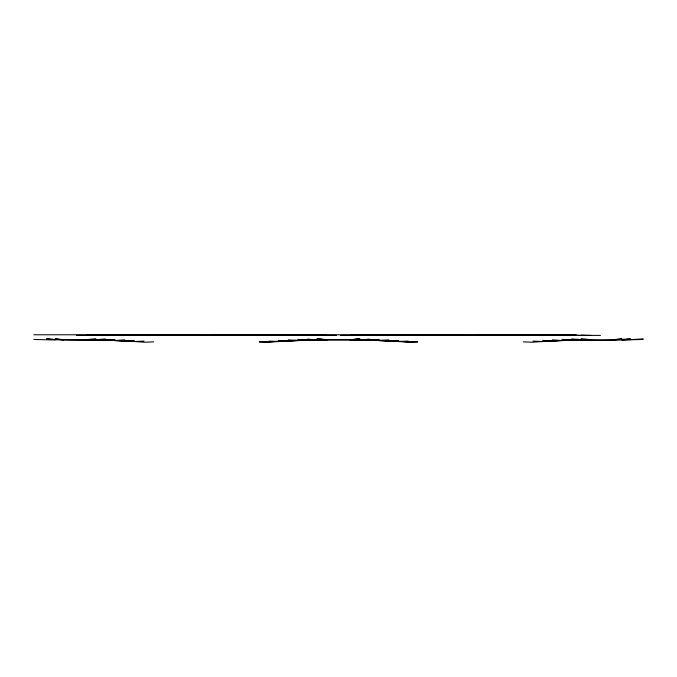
<?xml version="1.0" encoding="UTF-8"?>
<svg xmlns="http://www.w3.org/2000/svg" width="677" height="677" viewBox="0 0 677 677"><rect width="100%" height="100%" fill="white"/><g stroke="black" fill="none" stroke-linecap="round" stroke-linejoin="round"><path stroke-width="1.02" d="M317.174 339.981L350.178 339.981L359.825 338.703L350.178 339.676L326.822 339.676A749.388 749.388 0 0 0 268.938 341.919L259.291 341.893L268.938 342.223A750.793 750.793 0 0 1 297.88 340.539L326.822 339.981L317.174 338.644M613.193 339.981L621.824 338.838L613.193 339.676M115.09 339.405C92.326 340.429 69.232 340.886 46.544 338.838L55.175 339.676L86.148 339.676L95.795 338.703M350.178 339.676A749.388 749.388 0 0 1 408.062 341.919L417.709 341.893L408.062 342.223A749.388 749.388 0 0 0 350.178 339.981L359.825 340.04L369.473 339.092M643.15 338.838C616.18 340.759 588.914 340.59 561.91 339.405M379.12 339.405L369.473 340.226L359.825 340.04M105.443 338.949L95.795 339.736L86.148 339.676M124.737 339.837L115.09 340.539A747.433 747.433 0 0 0 86.148 339.981A749.388 749.388 0 0 1 144.032 342.223L153.679 341.893M388.767 339.837L379.12 340.539A747.433 747.433 0 0 0 350.178 339.981A748.982 748.982 0 0 1 398.414 341.538L408.062 341.081M134.385 340.396L124.737 340.971A748.449 748.449 0 0 0 86.148 339.981A748.982 748.982 0 0 1 134.385 341.538L144.032 341.081M398.414 340.396L388.767 340.971A748.449 748.449 0 0 0 350.178 339.981M200.392 335.123L172.974 335.386M464.422 335.123L437.003 335.386M76.501 335.386L336.469 335.386M86.148 335.386L95.795 335.123M95.795 335.386L105.443 335.123M105.443 335.386L115.09 335.123M115.09 335.386L134.385 335.123M163.326 335.123L134.385 335.386M163.326 335.386L172.974 335.123M340.531 335.386L600.499 335.386M350.178 335.386L359.825 335.123M359.825 335.386L369.473 335.123M369.473 335.386L379.12 335.123M379.12 335.386L398.414 335.123M427.356 335.123L398.414 335.386M427.356 335.386L437.003 335.123M643.15 339.448L621.824 339.981L630.456 338.838C610.908 340.336 591.123 340.243 571.557 338.949M239.996 335.386L212.578 335.123M278.585 335.386L249.644 335.123M124.737 335.428L297.88 335.386M504.026 335.386L476.608 335.123M542.615 335.386L513.674 335.123M388.767 335.428L561.91 335.386M33.85 334.776L576.127 334.776M55.175 339.981L33.85 339.448M581.204 335.123L590.852 335.386M571.557 335.123L581.204 335.386M561.91 335.123L571.557 335.386M542.615 335.123L552.263 335.386M504.026 335.123L513.674 335.386M317.174 335.123L326.822 335.386M307.527 335.123L317.174 335.386M297.88 335.123L307.527 335.386M278.585 335.123L288.233 335.386M239.996 335.123L249.644 335.386M523.321 341.893L532.968 342.223A749.388 749.388 0 0 1 590.852 339.981A747.433 747.433 0 0 0 561.91 340.539L552.263 339.837M532.968 341.081L542.615 341.538A748.982 748.982 0 0 1 590.852 339.981A748.449 748.449 0 0 0 552.263 340.971L542.615 340.396M268.938 341.081L278.585 341.538A748.982 748.982 0 0 1 326.822 339.981A747.433 747.433 0 0 0 297.88 340.539L288.233 339.837M278.585 340.396L288.233 340.971A748.449 748.449 0 0 1 326.822 339.981M297.88 339.405L307.527 340.226L317.174 340.04L307.527 339.092M63.807 339.676L55.175 338.838L63.807 339.981M581.204 338.703L590.852 339.676M317.174 338.703L326.822 339.676"/></g></svg>
